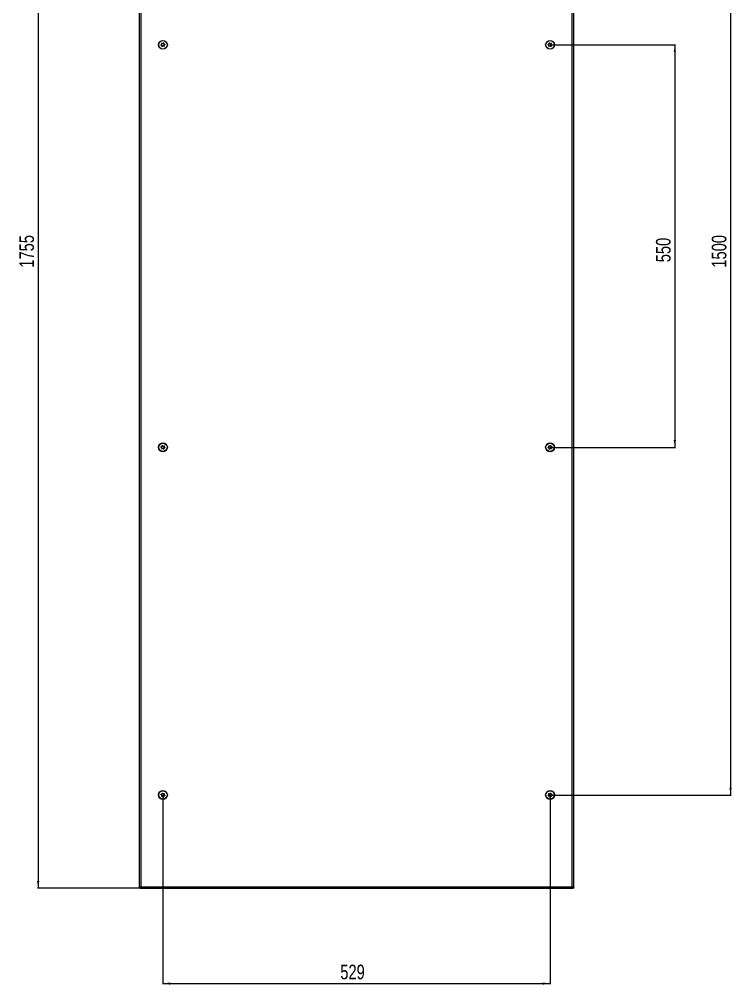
# Model space of a CAD drawing. Header units: millimetres. Extents: x -202 to 1684, y -868 to 1206.
# Drawn here: x -202 to 772, y -868 to 451 of the extents above; entities that cross this region are included whole.
import ezdxf

# ---------------------------------------------------------------- set-up
doc = ezdxf.new("R2010")
doc.units = ezdxf.units.MM
doc.layers.add('FORMAT', color=7, linetype='Continuous')
doc.styles.add('SLDTEXTSTYLE0', font='TXT', dxfattribs={"width": 0.75})
doc.dimstyles.new('SLDDIMSTYLE1', dxfattribs={"dimtxt": 20, "dimasz": 10, "dimexe": 0, "dimexo": 0.0625, "dimgap": 5, "dimtad": 2, "dimdec": 1, "dimrnd": 1e-09, "dimzin": 12, "dimdsep": 46, "dimtxsty": 'SLDTEXTSTYLE0', "dimsah": 1, "dimcen": 0.09, "dimadec": 0, "dimazin": 3, "dimtfac": 1, "dimtofl": 0, "dimtmove": 0, "dimatfit": 3, "dimfxl": 0, "dimfrac": 2, "dimtolj": 1, "dimtzin": 12, "dimarcsym": 0})

# ---------------------------------------------------------------- blocks, each defined once
blk = doc.blocks.new('_D_1')
at = {"layer": 'FORMAT'}
for p, q in [((-38, 1018.5), (-176.9, 1018.5)), ((-175.9, 1018.5), (-175.9, -736.5)), ((-38, -736.5), (-176.9, -736.5))]:
    blk.add_line(p, q, dxfattribs=at)
for points in [[(-175.9, 1018.5), (-177.5, 1008.5), (-174.4, 1008.5)], [(-175.9, -736.5), (-174.4, -726.5), (-177.5, -726.5)]]:
    blk.add_solid(points, dxfattribs=at)
at = {"layer": 'FORMAT', "insert": (-201.7, 111.5), "char_height": 20, "attachment_point": 1, "rotation": 90, "style": 'SLDTEXTSTYLE0'}
blk.add_mtext('1755', dxfattribs=at)
blk = doc.blocks.new('_D_3')
at = {"layer": 'FORMAT'}
for p, q in [((523.6, 891), (771.2, 891)), ((770.2, 891), (770.2, -609)), ((523.6, -609), (771.2, -609))]:
    blk.add_line(p, q, dxfattribs=at)
for points in [[(770.2, 891), (768.7, 881), (771.8, 881)], [(770.2, -609), (771.8, -599), (768.7, -599)]]:
    blk.add_solid(points, dxfattribs=at)
at = {"layer": 'FORMAT', "insert": (744.5, 111.5), "char_height": 20, "attachment_point": 1, "rotation": 90, "style": 'SLDTEXTSTYLE0'}
blk.add_mtext('1500', dxfattribs=at)
blk = doc.blocks.new('_D_4')
at = {"layer": 'FORMAT'}
for p, q in [((-5.4, -609), (-5.4, -867.6)), ((523.6, -609), (523.6, -867.6)), ((-5.4, -866.6), (523.6, -866.6))]:
    blk.add_line(p, q, dxfattribs=at)
for points in [[(-5.4, -866.6), (4.6, -868.2), (4.6, -865.1)], [(523.6, -866.6), (513.6, -865.1), (513.6, -868.2)]]:
    blk.add_solid(points, dxfattribs=at)
at = {"layer": 'FORMAT', "insert": (236.9, -840.8), "char_height": 20, "attachment_point": 1, "style": 'SLDTEXTSTYLE0'}
blk.add_mtext('529', dxfattribs=at)
blk = doc.blocks.new('_D_5')
at = {"layer": 'FORMAT'}
for p, q in [((523.6, 416), (695.1, 416)), ((694.1, 416), (694.1, -134)), ((523.6, -134), (695.1, -134))]:
    blk.add_line(p, q, dxfattribs=at)
for points in [[(694.1, 416), (692.5, 406), (695.6, 406)], [(694.1, -134), (695.6, -124), (692.5, -124)]]:
    blk.add_solid(points, dxfattribs=at)
at = {"layer": 'FORMAT', "insert": (668.3, 118.9), "char_height": 20, "attachment_point": 1, "rotation": 90, "style": 'SLDTEXTSTYLE0'}
blk.add_mtext('550', dxfattribs=at)

msp = doc.modelspace()

# ---------------------------------------------------------------- linework, layer by layer
at = {"color": 7, "linetype": 'Continuous', "lineweight": 25}
for p, q in [((-37.94, 1018.54), (-37.94, -736.46)), ((556.06, -736.46), (556.06, 1018.54)), ((-36.44, -736.46), (-37.94, -736.46)), ((-36.44, -736.46), (-36.24, -736.46)), ((-36.24, -735.35), (-36.24, -736.46)), ((-36.24, -736.46), (554.36, -736.46)), ((554.36, -735.35), (554.36, -736.46)), ((554.36, -736.46), (554.56, -736.46)), ((556.06, -736.46), (554.56, -736.46))]:
    msp.add_line(p, q, dxfattribs=at)
at = {"color": 8, "linetype": 'Continuous', "lineweight": 18}
for p, q in [((-35.84, 1016.44), (-35.84, -734.36)), ((553.96, -734.36), (553.96, 1016.44)), ((-35.84, -734.36), (553.96, -734.36))]:
    msp.add_line(p, q, dxfattribs=at)
at = {"color": 7, "linetype": 'Continuous', "lineweight": 25}
for centre, radius in [((-5.44, 416.04), 6), ((-5.44, 416.04), 5.78), ((-5.44, 416.04), 1.85), ((523.56, 416.04), 6), ((523.56, 416.04), 5.78), ((523.56, 416.04), 1.85), ((-5.44, -133.96), 6), ((-5.44, -133.96), 5.78), ((523.56, -133.96), 6), ((523.56, -133.96), 5.78), ((-5.44, -133.96), 1.85), ((523.56, -133.96), 1.85), ((-5.44, -608.96), 6), ((-5.44, -608.96), 5.78), ((523.56, -608.96), 6), ((523.56, -608.96), 5.78), ((-5.44, -608.96), 1.85), ((523.56, -608.96), 1.85)]:
    msp.add_circle(centre, radius, dxfattribs=at)
for points, knots in [([(-4.4, 418.64), (-4.41, 418.64), (-4.44, 418.65), (-4.5, 418.63), (-4.62, 418.56), (-4.92, 418.31), (-5.33, 417.95), (-5.95, 417.84), (-6.44, 418), (-6.8, 418.16), (-7.02, 418.25), (-7.11, 418.26), (-7.15, 418.25), (-7.18, 418.23), (-7.2, 418.21), (-7.22, 418.14), (-7.2, 417.87), (-7.09, 417.41), (-7.09, 416.7), (-7.58, 416.18), (-7.98, 415.92), (-8.17, 415.74), (-8.21, 415.68), (-8.21, 415.65), (-8.21, 415.62), (-8.19, 415.59), (-8.15, 415.56), (-8.08, 415.52), (-7.87, 415.43), (-7.51, 415.31), (-7.05, 415.09), (-6.68, 414.57), (-6.62, 414.03), (-6.58, 413.64), (-6.54, 413.5), (-6.5, 413.45), (-6.48, 413.44), (-6.44, 413.43), (-6.38, 413.45), (-6.26, 413.52), (-5.97, 413.77), (-5.55, 414.13), (-4.93, 414.24), (-4.44, 414.08), (-4.08, 413.92), (-3.86, 413.83), (-3.77, 413.82), (-3.73, 413.83), (-3.7, 413.85), (-3.68, 413.87), (-3.66, 413.94), (-3.68, 414.21), (-3.79, 414.67), (-3.79, 415.38), (-3.3, 415.9), (-2.9, 416.16), (-2.71, 416.34), (-2.67, 416.4), (-2.67, 416.43), (-2.67, 416.46), (-2.69, 416.49), (-2.73, 416.52), (-2.8, 416.56), (-3.01, 416.65), (-3.37, 416.77), (-3.83, 416.99), (-4.2, 417.51), (-4.26, 418.05), (-4.3, 418.44), (-4.34, 418.58), (-4.38, 418.63), (-4.39, 418.64), (-4.4, 418.64)], [0, 0, 0, 0, 0.0020087, 0.00442, 0.0093647, 0.0255282, 0.0677053, 0.0957862, 0.1246456, 0.1503415, 0.1605194, 0.1633943, 0.1656965, 0.1672448, 0.1688741, 0.1707699, 0.1786058, 0.2119941, 0.2499945, 0.2879948, 0.3213831, 0.329219, 0.3311148, 0.3327441, 0.3342924, 0.3362166, 0.3385353, 0.3413178, 0.349662, 0.3753578, 0.4042173, 0.4322982, 0.4744753, 0.4906388, 0.4966691, 0.49844, 0.5, 0.5020087, 0.50442, 0.5093647, 0.5255282, 0.5677053, 0.5957862, 0.6246456, 0.6503415, 0.6605194, 0.6633943, 0.6656965, 0.6672448, 0.6688741, 0.6707699, 0.6786058, 0.7119941, 0.7499945, 0.7879948, 0.8213831, 0.829219, 0.8311148, 0.8327441, 0.8342924, 0.8362166, 0.8385353, 0.8413178, 0.849662, 0.8753578, 0.9042173, 0.9322982, 0.9744753, 0.9906388, 0.9966691, 0.99844, 1, 1, 1, 1]), ([(522.52, 418.64), (522.51, 418.63), (522.49, 418.62), (522.46, 418.57), (522.42, 418.43), (522.38, 418.05), (522.32, 417.51), (521.95, 416.99), (521.49, 416.77), (521.12, 416.64), (520.9, 416.55), (520.82, 416.5), (520.79, 416.47), (520.79, 416.43), (520.79, 416.4), (520.83, 416.34), (521.02, 416.16), (521.42, 415.9), (521.91, 415.38), (521.91, 414.67), (521.8, 414.21), (521.78, 413.94), (521.8, 413.87), (521.82, 413.85), (521.84, 413.83), (521.88, 413.82), (521.92, 413.82), (522, 413.84), (522.21, 413.92), (522.56, 414.08), (523.05, 414.24), (523.67, 414.13), (524.09, 413.77), (524.38, 413.52), (524.51, 413.44), (524.57, 413.43), (524.6, 413.44), (524.63, 413.46), (524.66, 413.51), (524.7, 413.65), (524.74, 414.03), (524.8, 414.57), (525.17, 415.09), (525.63, 415.31), (526, 415.44), (526.22, 415.53), (526.3, 415.58), (526.33, 415.61), (526.33, 415.65), (526.33, 415.68), (526.29, 415.74), (526.1, 415.92), (525.7, 416.18), (525.21, 416.7), (525.21, 417.41), (525.32, 417.87), (525.34, 418.14), (525.32, 418.21), (525.3, 418.23), (525.28, 418.25), (525.24, 418.26), (525.2, 418.26), (525.12, 418.24), (524.91, 418.16), (524.56, 418), (524.07, 417.84), (523.45, 417.95), (523.03, 418.31), (522.74, 418.56), (522.61, 418.64), (522.55, 418.65), (522.53, 418.64), (522.52, 418.64)], [0, 0, 0, 0, 0.0020087, 0.00442, 0.0093647, 0.0255282, 0.0677053, 0.0957862, 0.1246456, 0.1503415, 0.1605194, 0.1633943, 0.1656965, 0.1672448, 0.1688741, 0.1707699, 0.1786058, 0.2119941, 0.2499945, 0.2879948, 0.3213831, 0.329219, 0.3311148, 0.3327441, 0.3342924, 0.3362166, 0.3385353, 0.3413178, 0.349662, 0.3753578, 0.4042173, 0.4322982, 0.4744753, 0.4906388, 0.4966691, 0.49844, 0.5, 0.5020087, 0.50442, 0.5093647, 0.5255282, 0.5677053, 0.5957862, 0.6246456, 0.6503415, 0.6605194, 0.6633943, 0.6656965, 0.6672448, 0.6688741, 0.6707699, 0.6786058, 0.7119941, 0.7499945, 0.7879948, 0.8213831, 0.829219, 0.8311148, 0.8327441, 0.8342924, 0.8362166, 0.8385353, 0.8413178, 0.849662, 0.8753578, 0.9042173, 0.9322982, 0.9744753, 0.9906388, 0.9966691, 0.99844, 1, 1, 1, 1]), ([(-4.4, -136.56), (-4.39, -136.55), (-4.37, -136.54), (-4.34, -136.49), (-4.3, -136.35), (-4.26, -135.97), (-4.2, -135.43), (-3.83, -134.91), (-3.37, -134.69), (-3, -134.56), (-2.78, -134.47), (-2.7, -134.42), (-2.67, -134.39), (-2.67, -134.35), (-2.67, -134.32), (-2.71, -134.26), (-2.9, -134.08), (-3.3, -133.82), (-3.79, -133.3), (-3.79, -132.59), (-3.68, -132.13), (-3.66, -131.86), (-3.68, -131.79), (-3.7, -131.77), (-3.72, -131.75), (-3.76, -131.74), (-3.8, -131.74), (-3.88, -131.76), (-4.09, -131.84), (-4.44, -132), (-4.93, -132.16), (-5.55, -132.05), (-5.97, -131.69), (-6.26, -131.44), (-6.39, -131.36), (-6.45, -131.35), (-6.48, -131.36), (-6.51, -131.38), (-6.54, -131.43), (-6.58, -131.57), (-6.62, -131.95), (-6.68, -132.49), (-7.05, -133.01), (-7.51, -133.23), (-7.88, -133.36), (-8.1, -133.45), (-8.18, -133.5), (-8.21, -133.53), (-8.21, -133.57), (-8.21, -133.6), (-8.17, -133.66), (-7.98, -133.84), (-7.58, -134.1), (-7.09, -134.62), (-7.09, -135.33), (-7.2, -135.79), (-7.22, -136.06), (-7.2, -136.13), (-7.18, -136.15), (-7.16, -136.17), (-7.12, -136.18), (-7.08, -136.18), (-7, -136.16), (-6.79, -136.08), (-6.44, -135.92), (-5.95, -135.76), (-5.33, -135.87), (-4.91, -136.23), (-4.62, -136.48), (-4.49, -136.56), (-4.43, -136.57), (-4.41, -136.56), (-4.4, -136.56)], [0, 0, 0, 0, 0.0020087, 0.00442, 0.0093647, 0.0255282, 0.0677053, 0.0957862, 0.1246456, 0.1503415, 0.1605194, 0.1633943, 0.1656965, 0.1672448, 0.1688741, 0.1707699, 0.1786058, 0.2119941, 0.2499945, 0.2879948, 0.3213831, 0.329219, 0.3311148, 0.3327441, 0.3342924, 0.3362166, 0.3385353, 0.3413178, 0.349662, 0.3753578, 0.4042173, 0.4322982, 0.4744753, 0.4906388, 0.4966691, 0.49844, 0.5, 0.5020087, 0.50442, 0.5093647, 0.5255282, 0.5677053, 0.5957862, 0.6246456, 0.6503415, 0.6605194, 0.6633943, 0.6656965, 0.6672448, 0.6688741, 0.6707699, 0.6786058, 0.7119941, 0.7499945, 0.7879948, 0.8213831, 0.829219, 0.8311148, 0.8327441, 0.8342924, 0.8362166, 0.8385353, 0.8413178, 0.849662, 0.8753578, 0.9042173, 0.9322982, 0.9744753, 0.9906388, 0.9966691, 0.99844, 1, 1, 1, 1]), ([(522.52, -136.56), (522.53, -136.56), (522.56, -136.57), (522.62, -136.55), (522.74, -136.48), (523.04, -136.23), (523.45, -135.87), (524.07, -135.76), (524.56, -135.92), (524.92, -136.08), (525.14, -136.17), (525.23, -136.18), (525.27, -136.17), (525.3, -136.15), (525.32, -136.13), (525.34, -136.06), (525.32, -135.79), (525.21, -135.33), (525.21, -134.62), (525.7, -134.1), (526.1, -133.84), (526.29, -133.66), (526.33, -133.6), (526.33, -133.57), (526.33, -133.54), (526.31, -133.51), (526.27, -133.48), (526.2, -133.44), (525.99, -133.35), (525.63, -133.23), (525.17, -133.01), (524.79, -132.49), (524.74, -131.95), (524.7, -131.56), (524.66, -131.42), (524.62, -131.37), (524.6, -131.36), (524.56, -131.35), (524.5, -131.37), (524.38, -131.44), (524.09, -131.69), (523.67, -132.05), (523.05, -132.16), (522.56, -132), (522.2, -131.84), (521.98, -131.75), (521.89, -131.74), (521.85, -131.75), (521.82, -131.77), (521.8, -131.79), (521.78, -131.86), (521.8, -132.13), (521.91, -132.59), (521.91, -133.3), (521.42, -133.82), (521.02, -134.08), (520.83, -134.26), (520.79, -134.32), (520.79, -134.35), (520.79, -134.38), (520.81, -134.41), (520.85, -134.44), (520.92, -134.48), (521.13, -134.57), (521.49, -134.69), (521.95, -134.91), (522.32, -135.43), (522.38, -135.97), (522.42, -136.36), (522.46, -136.5), (522.5, -136.55), (522.51, -136.56), (522.52, -136.56)], [0, 0, 0, 0, 0.0020087, 0.00442, 0.0093647, 0.0255282, 0.0677053, 0.0957862, 0.1246456, 0.1503415, 0.1605194, 0.1633943, 0.1656965, 0.1672448, 0.1688741, 0.1707699, 0.1786058, 0.2119941, 0.2499945, 0.2879948, 0.3213831, 0.329219, 0.3311148, 0.3327441, 0.3342924, 0.3362166, 0.3385353, 0.3413178, 0.349662, 0.3753578, 0.4042173, 0.4322982, 0.4744753, 0.4906388, 0.4966691, 0.49844, 0.5, 0.5020087, 0.50442, 0.5093647, 0.5255282, 0.5677053, 0.5957862, 0.6246456, 0.6503415, 0.6605194, 0.6633943, 0.6656965, 0.6672448, 0.6688741, 0.6707699, 0.6786058, 0.7119941, 0.7499945, 0.7879948, 0.8213831, 0.829219, 0.8311148, 0.8327441, 0.8342924, 0.8362166, 0.8385353, 0.8413178, 0.849662, 0.8753578, 0.9042173, 0.9322982, 0.9744753, 0.9906388, 0.9966691, 0.99844, 1, 1, 1, 1]), ([(-4.4, -611.56), (-4.39, -611.55), (-4.37, -611.54), (-4.34, -611.49), (-4.3, -611.35), (-4.26, -610.97), (-4.2, -610.43), (-3.83, -609.91), (-3.37, -609.69), (-3, -609.56), (-2.78, -609.47), (-2.7, -609.42), (-2.67, -609.39), (-2.67, -609.35), (-2.67, -609.32), (-2.71, -609.26), (-2.9, -609.08), (-3.3, -608.82), (-3.79, -608.3), (-3.79, -607.59), (-3.68, -607.13), (-3.66, -606.86), (-3.68, -606.79), (-3.7, -606.77), (-3.72, -606.75), (-3.76, -606.74), (-3.8, -606.74), (-3.88, -606.76), (-4.09, -606.84), (-4.44, -607), (-4.93, -607.16), (-5.55, -607.05), (-5.97, -606.69), (-6.26, -606.44), (-6.39, -606.36), (-6.45, -606.35), (-6.48, -606.36), (-6.51, -606.38), (-6.54, -606.43), (-6.58, -606.57), (-6.62, -606.95), (-6.68, -607.49), (-7.05, -608.01), (-7.51, -608.23), (-7.88, -608.36), (-8.1, -608.45), (-8.18, -608.5), (-8.21, -608.53), (-8.21, -608.57), (-8.21, -608.6), (-8.17, -608.66), (-7.98, -608.84), (-7.58, -609.1), (-7.09, -609.62), (-7.09, -610.33), (-7.2, -610.79), (-7.22, -611.06), (-7.2, -611.13), (-7.18, -611.15), (-7.16, -611.17), (-7.12, -611.18), (-7.08, -611.18), (-7, -611.16), (-6.79, -611.08), (-6.44, -610.92), (-5.95, -610.76), (-5.33, -610.87), (-4.91, -611.23), (-4.62, -611.48), (-4.49, -611.56), (-4.43, -611.57), (-4.41, -611.56), (-4.4, -611.56)], [0, 0, 0, 0, 0.00200873, 0.00442003, 0.00936469, 0.02552819, 0.06770529, 0.09578618, 0.12464563, 0.1503415, 0.16051935, 0.16339425, 0.16569651, 0.16724481, 0.16887414, 0.1707699, 0.17860577, 0.21199411, 0.24999446, 0.2879948, 0.32138314, 0.32921901, 0.33111477, 0.3327441, 0.3342924, 0.33621663, 0.33853534, 0.3413178, 0.34966197, 0.37535784, 0.40421729, 0.43229818, 0.47447528, 0.49063878, 0.4966691, 0.49844005, 0.5, 0.50200873, 0.50442003, 0.50936469, 0.52552819, 0.56770529, 0.59578618, 0.62464563, 0.6503415, 0.66051935, 0.66339425, 0.66569651, 0.66724481, 0.66887414, 0.6707699, 0.67860577, 0.71199411, 0.74999446, 0.7879948, 0.82138314, 0.82921901, 0.83111477, 0.8327441, 0.8342924, 0.83621663, 0.83853534, 0.8413178, 0.84966197, 0.87535784, 0.90421729, 0.93229818, 0.97447528, 0.99063878, 0.9966691, 0.99844005, 1, 1, 1, 1]), ([(522.52, -611.56), (522.53, -611.56), (522.56, -611.57), (522.62, -611.55), (522.74, -611.48), (523.04, -611.23), (523.45, -610.87), (524.07, -610.76), (524.56, -610.92), (524.92, -611.08), (525.14, -611.17), (525.23, -611.18), (525.27, -611.17), (525.3, -611.15), (525.32, -611.13), (525.34, -611.06), (525.32, -610.79), (525.21, -610.33), (525.21, -609.62), (525.7, -609.1), (526.1, -608.84), (526.29, -608.66), (526.33, -608.6), (526.33, -608.57), (526.33, -608.54), (526.31, -608.51), (526.27, -608.48), (526.2, -608.44), (525.99, -608.35), (525.63, -608.23), (525.17, -608.01), (524.79, -607.49), (524.74, -606.95), (524.7, -606.56), (524.66, -606.42), (524.62, -606.37), (524.6, -606.36), (524.56, -606.35), (524.5, -606.37), (524.38, -606.44), (524.09, -606.69), (523.67, -607.05), (523.05, -607.16), (522.56, -607), (522.2, -606.84), (521.98, -606.75), (521.89, -606.74), (521.85, -606.75), (521.82, -606.77), (521.8, -606.79), (521.78, -606.86), (521.8, -607.13), (521.91, -607.59), (521.91, -608.3), (521.42, -608.82), (521.02, -609.08), (520.83, -609.26), (520.79, -609.32), (520.79, -609.35), (520.79, -609.38), (520.81, -609.41), (520.85, -609.44), (520.92, -609.48), (521.13, -609.57), (521.49, -609.69), (521.95, -609.91), (522.32, -610.43), (522.38, -610.97), (522.42, -611.36), (522.46, -611.5), (522.5, -611.55), (522.51, -611.56), (522.52, -611.56)], [0, 0, 0, 0, 0.0020087, 0.00442, 0.0093647, 0.0255282, 0.0677053, 0.0957862, 0.1246456, 0.1503415, 0.1605194, 0.1633943, 0.1656965, 0.1672448, 0.1688741, 0.1707699, 0.1786058, 0.2119941, 0.2499945, 0.2879948, 0.3213831, 0.329219, 0.3311148, 0.3327441, 0.3342924, 0.3362166, 0.3385353, 0.3413178, 0.349662, 0.3753578, 0.4042173, 0.4322982, 0.4744753, 0.4906388, 0.4966691, 0.49844, 0.5, 0.5020087, 0.50442, 0.5093647, 0.5255282, 0.5677053, 0.5957862, 0.6246456, 0.6503415, 0.6605194, 0.6633943, 0.6656965, 0.6672448, 0.6688741, 0.6707699, 0.6786058, 0.7119941, 0.7499945, 0.7879948, 0.8213831, 0.829219, 0.8311148, 0.8327441, 0.8342924, 0.8362166, 0.8385353, 0.8413178, 0.849662, 0.8753578, 0.9042173, 0.9322982, 0.9744753, 0.9906388, 0.9966691, 0.99844, 1, 1, 1, 1]), ([(-37.94, -736.46), (-37.94, -736.29), (-37.89, -736.11), (-37.68, -735.76), (-37.52, -735.59), (-37.13, -735.24), (-36.9, -735.06), (-36.39, -734.71), (-36.11, -734.54), (-35.84, -734.36)], [0, 0, 0, 0, 0.25, 0.25, 0.5, 0.5, 0.75, 0.75, 1, 1, 1, 1]), ([(-36.44, -736.46), (-36.44, -736.29), (-36.42, -736.11), (-36.36, -735.76), (-36.32, -735.59), (-36.21, -735.24), (-36.14, -735.06), (-36, -734.71), (-35.92, -734.54), (-35.84, -734.36)], [0, 0, 0, 0, 0.25, 0.25, 0.5, 0.5, 0.75, 0.75, 1, 1, 1, 1]), ([(-35.84, -734.36), (-35.87, -734.63), (-35.91, -734.91), (-35.97, -735.42), (-36.01, -735.65), (-36.07, -736.04), (-36.11, -736.19), (-36.17, -736.41), (-36.21, -736.46), (-36.24, -736.46)], [0, 0, 0, 0, 0.25, 0.25, 0.5, 0.5, 0.75, 0.75, 1, 1, 1, 1]), ([(554.36, -736.46), (554.33, -736.46), (554.29, -736.41), (554.23, -736.19), (554.19, -736.04), (554.13, -735.65), (554.09, -735.42), (554.03, -734.91), (553.99, -734.63), (553.96, -734.36)], [0, 0, 0, 0, 0.25, 0.25, 0.5, 0.5, 0.75, 0.75, 1, 1, 1, 1]), ([(553.96, -734.36), (554.24, -734.54), (554.51, -734.71), (555.02, -735.06), (555.25, -735.23), (555.64, -735.59), (555.79, -735.76), (556.01, -736.11), (556.06, -736.28), (556.06, -736.46)], [0, 0, 0, 0, 0.25, 0.25, 0.5, 0.5, 0.75, 0.75, 1, 1, 1, 1]), ([(553.96, -734.36), (554.12, -734.71), (554.27, -735.06), (554.5, -735.76), (554.56, -736.11), (554.56, -736.46)], [0, 0, 0, 0, 0.5, 0.5, 1, 1, 1, 1])]:
    msp.add_open_spline(points, degree=3, knots=knots, dxfattribs=at)

# ---------------------------------------------------------------- dimensions: what is measured, and where the dimension line sits
at = {"layer": 'FORMAT'}
for base, p1, p2, picture, middle in [((-175.94, -736.46), (-37.94, 1018.54), (-37.94, -736.46), '_D_1', (-175.94, 141.04)), ((770.23, -608.96), (523.56, 891.04), (523.56, -608.96), '_D_3', (770.23, 141.04)), ((694.06, -133.96), (523.56, 416.04), (523.56, -133.96), '_D_5', (694.06, 141.04))]:
    dim = msp.add_linear_dim(base=base, p1=p1, p2=p2, angle=90, dimstyle='SLDDIMSTYLE1', dxfattribs=at)
    dim.commit()
    dim.dimension.update_dxf_attribs({"geometry": picture, "text_midpoint": middle, "dimtype": 160})
dim = msp.add_linear_dim(base=(523.56, -866.63), p1=(-5.44, -608.96), p2=(523.56, -608.96), dimstyle='SLDDIMSTYLE1', dxfattribs=at)
dim.commit()
dim.dimension.update_dxf_attribs({"geometry": '_D_4', "text_midpoint": (259.06, -866.63), "dimtype": 160})

doc.saveas('drawing.dxf')
